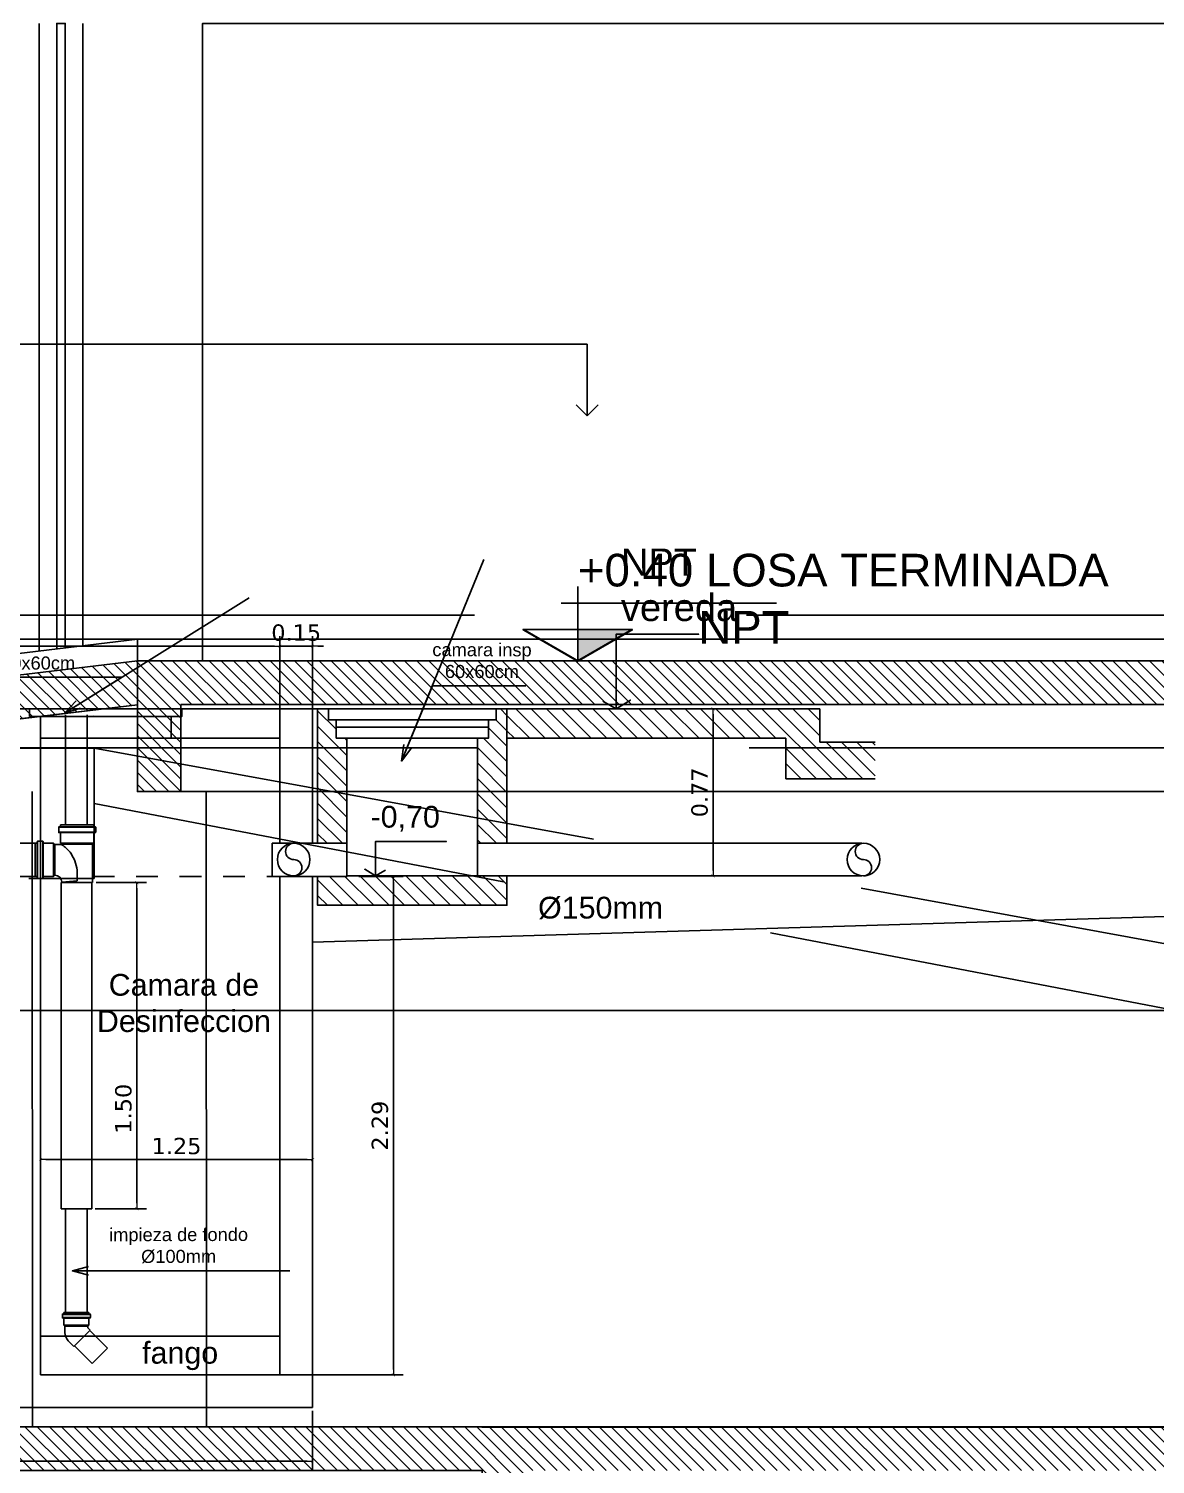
# Model space of a CAD drawing. Header units: metres. Extents: x 126 to 596, y -539 to -70.
# Drawn here: x 340.75 to 345.92, y -400.39 to -393.79 of the extents above; entities that cross this region are included whole.
import ezdxf
from ezdxf import colors
from ezdxf.entities.mleader import LeaderData, LeaderLine
from ezdxf.enums import TextEntityAlignment as Align
from ezdxf.math import Vec2, Vec3

# ---------------------------------------------------------------- set-up
doc = ezdxf.new("R2010")
doc.units = ezdxf.units.M
doc.header["$LTSCALE"] = 10
for name, pattern in [('CONTINUA', [0]), ('HIDDEN', [0.375, 0.25, -0.125]), ('HIDDEN2', [4.7625, 3.175, -1.5875])]:
    doc.linetypes.add(name, pattern=pattern)
for name, color, linetype in [('-SAN 01', 1, 'Continuous'), ('-SAN 02', 2, 'Continuous'), ('-SAN 2', 2, 'Continuous'), ('-SAN accesorios', 1, 'Continuous'), ('-SAN DC', 2, 'Continuous'), ('-SAN DC Accesorios', 1, 'Continuous'), ('-SAN DC caños', 10, 'Continuous'), ('-SAN DC Tx', 2, 'Continuous'), ('-SAN DP Accesorios', 1, 'Continuous'), ('-SAN DP REGISTROS', 2, 'Continuous'), ('-SAN DP Tx', 2, 'Continuous'), ('01', 1, 'Continuous'), ('2', 2, 'Continuous'), ('3', 3, 'Continuous'), ('A- Hatch Hormigon', 255, 'Continuous'), ('A-Aberturas', 2, 'Continuous'), ('A-NIVELES', 1, 'Continuous'), ('A-Pisos', 1, 'Continuous'), ('A-Referencias', 2, 'Continuous'), ('Dr Ejes en bloque', 4, 'Continuous'), ('PISO', 251, 'Continuous'), ('PLUVIAL', 170, 'CONTINUA'), ('Proyeccion', 1, 'HIDDEN'), ('TCOTA', 1, 'Continuous'), ('TigreCad', 2, 'Continuous')]:
    doc.layers.add(name, color=color, linetype=linetype)
doc.layers.add('-SAN AC acotar', color=1, linetype='CONTINUA', lineweight=5)
doc.layers.add('-SAN AC Textos', color=2, linetype='Continuous', lineweight=5)
doc.styles.add('1-100', font='arial.ttf', dxfattribs={"height": 0.15})
doc.styles.add('Arial', font='arial.ttf')
doc.styles.add('COTAS', font='ROMANS.shx', dxfattribs={"width": 0.7})
doc.styles.add('Verdana', font='verdana.ttf')
doc.dimstyles.new('ST-COTA-25', dxfattribs={"dimscale": 0.25, "dimtxt": 0.3, "dimasz": 0.1, "dimexe": 0.18, "dimexo": 0.0625, "dimgap": 0.09, "dimtad": 1, "dimzin": 1, "dimdsep": 46, "dimtxsty": 'Verdana', "dimblk1": 'COTA_N', "dimblk2": 'COTA_N', "dimsah": 1, "dimcen": 0.09, "dimclrd": 8, "dimclre": 8, "dimclrt": 7, "dimadec": 0, "dimazin": 0, "dimtfac": 1, "dimtix": 1, "dimtmove": 0, "dimatfit": 3, "dimldrblk": 'COTA_N', "dimfxl": 0.18, "dimtolj": 1, "dimtzin": 0, "dimarcsym": 0})
doc.dimstyles.get("Standard").update_dxf_attribs({"dimtxt": 0.2, "dimasz": 0.2, "dimexe": 0.18, "dimexo": 0.0625, "dimgap": 0.05, "dimtad": 1, "dimjust": 2, "dimzin": 0, "dimdsep": 46, "dimtxsty": 'Standard', "dimblk": 'OPEN90', "dimcen": 0.12, "dimse1": 1, "dimse2": 1, "dimsd1": 1, "dimadec": 0, "dimazin": 0, "dimtfac": 1, "dimtofl": 0, "dimtmove": 0, "dimatfit": 0, "dimldrblk": 'OPEN90', "dimfxl": 1, "dimtolj": 1, "dimtzin": 0, "dimarcsym": 0})
pattern_1 = [(135, (-1726.16955, -2063.5479), (-0.0353553391, -0.0353553391), [])]

# ---------------------------------------------------------------- blocks, each defined once
blk = doc.blocks.new('niveles')
at = {"layer": 'PISO', "color": 41, "linetype": 'HIDDEN', "true_color": 0xf4ee51}
blk.add_line((572.152, -297.6036), (533.4553, -297.6036), dxfattribs=at)
at = {"layer": 'PISO', "linetype": 'HIDDEN'}
for p, q in [((572.152, -297.7136), (533.4553, -297.7136)), ((572.1651, -298.2136), (533.4553, -298.2136)), ((572.1651, -301.3336), (533.4553, -301.3336))]:
    blk.add_line(p, q, dxfattribs=at)
blk = doc.blocks.new('DDA')
at = {"layer": 'A- Hatch Hormigon', "transparency": 33554687}
h = blk.add_hatch(dxfattribs=at)
h.set_pattern_fill('ANSI31', color=256, scale=0.0125, angle=-90)
h.set_pattern_definition([(315, (0, 26.88116), (0.0280633004, 0.0280633004), [])])
h.paths.add_polyline_path([(339.585, -350.214), (337.9064, -350.214), (337.1002, -350.3106), (337.1017, -350.5119)])
h.paths.add_polyline_path([(341.2454, -350.0148), (341.2456, -349.8136), (337.9094, -350.2136), (339.588, -350.2136)])
h = blk.add_hatch(dxfattribs=at)
h.set_pattern_fill('ANSI31', color=256, scale=0.0125, angle=-90)
h.set_pattern_definition([(315, (0, 26.88116), (0.0280633004, 0.0280633004), [])])
h.paths.add_polyline_path([(342.1673, -349.8133), (341.2456, -349.8133), (341.2453, -350.0647), (341.2453, -350.252), (341.4453, -350.2903), (341.4453, -350.0143), (342.1673, -350.0143)])
h.paths.add_polyline_path([(341.4453, -350.2903), (341.2453, -350.252), (341.2453, -350.4143), (341.4453, -350.4143)])
h.paths.add_polyline_path([(370.6319, -349.8137), (343.2698, -349.8133), (343.2688, -349.8139), (343.2678, -349.8133), (342.1673, -349.8133), (342.1673, -350.0143), (346.3944, -350.0143), (346.3944, -350.4143), (346.5944, -350.4143), (346.5944, -350.0143), (351.6453, -350.0143), (351.6453, -350.4143), (351.8453, -350.4143), (351.8453, -350.0143), (355.3953, -350.0143), (355.3953, -350.4143), (355.5953, -350.4143), (355.5953, -350.0143), (358.0954, -350.0143), (358.0954, -350.4143), (358.2954, -350.4143), (358.2954, -350.0143), (364.8453, -350.0133), (364.8453, -350.4143), (365.0453, -350.4143), (365.0453, -350.0133), (370.6342, -350.0133)])
at = {"color": 5}
blk.add_line((341.2454, -350.0148, -0.002), (337.1017, -350.5119, -0.35), dxfattribs=at)
for points in [[(341.2456, -349.8133), (341.2454, -350.0148), (337.1017, -350.5119), (337.1002, -350.3106), (341.2456, -349.8136)], [(351.6453, -350.0143), (346.5944, -350.0143), (346.5944, -350.4143), (346.3944, -350.4143), (346.3944, -350.0143), (341.4453, -350.0143), (341.4453, -350.4143), (341.2453, -350.4143), (341.2453, -350.0647), (341.2456, -349.8133), (370.6319, -349.8137)]]:
    blk.add_lwpolyline(points, dxfattribs=at)
at = {"color": 1}
blk.add_lwpolyline([(364.8453, -350.4143), (341.2453, -350.4143)], dxfattribs=at)
at = {"layer": '01', "color": 1}
blk.add_lwpolyline([(346.3947, -349.8134), (346.3947, -346.8836), (341.5446, -346.8836), (341.5446, -349.8134)], dxfattribs=at)
at = {"layer": '3'}
for p, q in [((341.2456, -349.7137), (337.0778, -350.2137, -0.35)), ((355.3959, -349.7137, 0), (341.2456, -349.7137))]:
    blk.add_line(p, q, dxfattribs=at)
at = {"layer": 'A-Aberturas'}
for p, q in [((340.7944, -346.8836), (340.7944, -349.7678, 0)), ((340.9944, -346.8836), (340.9944, -349.7438, 0))]:
    blk.add_line(p, q, dxfattribs=at)
at = {"layer": 'A-Aberturas', "elevation": 0}
blk.add_lwpolyline([(340.914, -349.7535), (340.914, -346.8836), (340.8748, -346.8836), (340.8748, -349.7582)], dxfattribs=at)
at = {"layer": 'PLUVIAL'}
blk.add_line((341.0453, -350.0635), (341.0453, -350.0635), dxfattribs=at)
at = {"layer": 'TCOTA'}
blk.add_line((341.2456, -349.8133), (341.2456, -349.7137), dxfattribs=at)
blk = doc.blocks.new('NivelGen')
blk.add_hatch(color=256).paths.add_polyline_path([(0.2515, 0.1452), (0, 0.1452), (0, 0)])
for p, q in [((0, 0), (0, 0.3426)), ((-0.0768, 0.2658), (0.9127, 0.2658))]:
    blk.add_line(p, q)
at = {"const_width": 0.01}
blk.add_lwpolyline([(-0.2515, 0.1452), (0, 0), (0.2515, 0.1452)], dxfattribs=at)
blk.add_lwpolyline([(0, 0), (-0.2515, 0.1452), (0.2515, 0.1452), (0, 0)])
at = {"style": 'COTAS', "width": 0.7}
for tag, p in [('NIVEL', (0.9732, 0.3652)), ('NPT.INT', (0.9732, 0.0475))]:
    blk.add_attdef(tag, text='', height=0.2, dxfattribs=at).set_placement(p, align=Align.RIGHT)
blk = doc.blocks.new('H')
at = {"layer": 'A- Hatch Hormigon', "transparency": 33554687}
h = blk.add_hatch(dxfattribs=at)
h.set_pattern_fill('ANSI31', color=1, scale=0.0125, angle=-90)
h.set_pattern_definition([(315, (-66.36805, 367.439185), (0.0280633004, 0.0280633004), [])])
h.paths.add_polyline_path([(271.0821, -12.9249), (270.7861, -12.9249), (270.7861, -13.1258), (271.0821, -13.1258)])
h.paths.add_polyline_path([(304.265, -12.9249), (271.0821, -12.9249), (271.0821, -13.1258), (276.4612, -13.1258), (276.4605, -15.9258), (286.4612, -15.9258), (286.4612, -13.1249), (304.265, -13.1249)])
h.paths.add_polyline_path([(280.7611, -12.9259), (281.3934, -12.9259), (281.3934, -12.9639), (280.7268, -12.9639), (280.7268, -12.9259)], flags=16)
h.paths.add_polyline_path([(276.6605, -13.1258), (281.3609, -13.1258), (281.3609, -15.7258), (276.6605, -15.7258)], flags=16)
h.paths.add_polyline_path([(281.5267, -12.9639), (281.5267, -12.9259), (282.1607, -12.9259), (282.1607, -12.9258), (282.1932, -12.9258), (282.1932, -12.9639)], flags=16)
h.paths.add_polyline_path([(281.5609, -13.1266), (286.2612, -13.1266), (286.2612, -15.7258), (281.5609, -15.7258)], flags=16)
h.paths.add_polyline_path([(277.8259, -14.7731), (280.531, -14.7731), (280.531, -13.9196), (277.8259, -13.9196)], flags=8)
at = {"layer": '-SAN AC Textos'}
blk.add_line((276.4605, -12.9258, 0), (280.7611, -12.9259, 0), dxfattribs=at)
at = {"color": 5}
blk.add_lwpolyline([(270.7861, -12.9249), (304.265, -12.9249), (304.265, -13.1249), (286.4612, -13.1249), (286.4612, -15.9258), (276.4605, -15.9258), (276.4612, -13.1258), (270.7861, -13.1258), (270.7861, -12.9249)], dxfattribs=at)
at = {"layer": '2'}
for p, q in [((274.3939, -10.0052), (274.3953, -12.9251, 0)), ((275.1939, -10.0052), (275.1953, -12.9252, 0))]:
    blk.add_line(p, q, dxfattribs=at)
at = {"layer": 'Proyeccion'}
for p, q in [((274.6786, -9.8052), (271.1724, -9.8052)), ((291.7288, -12.9199, 0), (274.6786, -9.8052)), ((274.6786, -9.8052), (274.6786, -10.4052)), ((280.2426, -11.1249), (274.6786, -10.0598)), ((274.6786, -10.4052), (274.3786, -10.4052))]:
    blk.add_line(p, q, dxfattribs=at)
at = {"layer": 'A-NIVELES'}
ref = blk.add_blockref('NivelGen', (276.9008, -9.4052), dxfattribs=at)
ref.add_attrib('NIVEL', '+0.40 LOSA TERMINADA', dxfattribs={"layer": '0', "height": 0.15, "style": 'Arial'}).set_placement((279.3409, -9.0626), align=Align.RIGHT)
ref.add_attrib('NPT.INT', 'NPT', dxfattribs={"layer": '0', "height": 0.15, "style": 'Arial'}).set_placement((277.874, -9.3249), align=Align.RIGHT)
blk = doc.blocks.new('_Open90')
at = {"color": 0, "linetype": 'ByBlock', "lineweight": -2}
for p, q in [((0, 0), (-1, 0)), ((-0.5, 0.5), (0, 0)), ((0, 0), (-0.5, -0.5))]:
    blk.add_line(p, q, dxfattribs=at)
blk = doc.blocks.new('COTA_N')
for p, q in [((-1, 0), (0, 0)), ((0, 0.5), (0, -0.5))]:
    blk.add_line(p, q)
at = {"color": 3, "const_width": 0.065}
blk.add_lwpolyline([(0.14, 0.14), (0.28, 0.28), (0, 0), (-0.14, -0.14), (-0.28, -0.28)], dxfattribs=at)
blk = doc.blocks.new('*D1064')
at = {"layer": '-SAN AC acotar', "color": 8, "lineweight": -2, "transparency": 16777216}
for p, q in [((460.3291, -11.5212), (460.3291, -11.8813)), ((464.9291, -11.6056), (464.9291, -11.8813)), ((460.3541, -11.8363), (464.9041, -11.8363))]:
    blk.add_line(p, q, dxfattribs=at)
at = {"layer": 'Defpoints', "color": 0, "transparency": 16777216}
for p in [(460.3291, -11.5056), (464.9291, -11.59), (464.9291, -11.8363)]:
    blk.add_point(p, dxfattribs=at)
at = {"layer": '-SAN AC acotar', "color": 8, "lineweight": -2, "transparency": 16777216, "xscale": 0.025, "yscale": 0.025, "zscale": 0.025, "rotation": 180}
blk.add_blockref('COTA_N', (460.3291, -11.8363), dxfattribs=at)
at = {"layer": '-SAN AC acotar', "color": 8, "lineweight": -2, "transparency": 16777216, "xscale": 0.025, "yscale": 0.025, "zscale": 0.025}
blk.add_blockref('COTA_N', (464.9291, -11.8363), dxfattribs=at)
at = {"layer": '-SAN AC acotar', "transparency": 16777216, "insert": (462.6291, -11.7748), "char_height": 0.075, "attachment_point": 5, "style": 'Verdana'}
blk.add_mtext('\\A1;4.60', dxfattribs=at)
blk = doc.blocks.new('*D1066')
at = {"layer": '-SAN AC acotar', "color": 8, "lineweight": -2, "transparency": 16777216}
for p, q in [((465.1421, -9.1495), (465.3455, -9.1495)), ((465.3005, -11.415), (465.3005, -9.1745)), ((464.5641, -11.44), (465.3455, -11.44))]:
    blk.add_line(p, q, dxfattribs=at)
at = {"layer": 'Defpoints', "color": 0, "transparency": 16777216}
for p in [(465.1265, -9.1495), (465.3005, -9.1495), (464.5485, -11.44)]:
    blk.add_point(p, dxfattribs=at)
at = {"layer": '-SAN AC acotar', "color": 8, "lineweight": -2, "transparency": 16777216, "xscale": 0.025, "yscale": 0.025, "zscale": 0.025}
for p, rotation in [((465.3005, -9.1495), 90), ((465.3005, -11.44), 270)]:
    blk.add_blockref('COTA_N', p, dxfattribs=dict(at, rotation=rotation))
at = {"layer": '-SAN AC acotar', "transparency": 16777216, "insert": (465.239, -10.2947), "char_height": 0.075, "attachment_point": 5, "rotation": 90, "style": 'Verdana'}
blk.add_mtext('\\A1;2.29', dxfattribs=at)
blk = doc.blocks.new('*D1070')
at = {"layer": '-SAN AC acotar', "color": 8, "lineweight": -2, "transparency": 16777216}
for p, q in [((466.1783, -8.3793), (466.8143, -8.3793)), ((466.7693, -9.1222), (466.7693, -8.4043)), ((466.0014, -9.1472), (466.8143, -9.1472))]:
    blk.add_line(p, q, dxfattribs=at)
at = {"layer": 'Defpoints', "color": 0, "transparency": 16777216}
for p in [(466.1626, -8.3793), (466.7693, -8.3793), (465.9858, -9.1472)]:
    blk.add_point(p, dxfattribs=at)
at = {"layer": '-SAN AC acotar', "color": 8, "lineweight": -2, "transparency": 16777216, "xscale": 0.025, "yscale": 0.025, "zscale": 0.025}
for p, rotation in [((466.7693, -8.3793), 90), ((466.7693, -9.1472), 270)]:
    blk.add_blockref('COTA_N', p, dxfattribs=dict(at, rotation=rotation))
at = {"layer": '-SAN AC acotar', "transparency": 16777216, "insert": (466.7078, -8.7632), "char_height": 0.075, "attachment_point": 5, "rotation": 90, "style": 'Verdana'}
blk.add_mtext('\\A1;0.77', dxfattribs=at)
blk = doc.blocks.new('*D1071')
at = {"layer": '-SAN AC acotar', "color": 8, "lineweight": -2, "transparency": 16777216}
for p, q in [((460.4791, -9.4897), (460.4791, -8.0462)), ((464.7791, -8.4987), (464.7791, -8.0462)), ((460.5041, -8.0912), (464.7541, -8.0912))]:
    blk.add_line(p, q, dxfattribs=at)
at = {"layer": 'Defpoints', "color": 0, "transparency": 16777216}
for p in [(464.7791, -8.0912), (464.7791, -8.5143), (460.4791, -9.5053)]:
    blk.add_point(p, dxfattribs=at)
at = {"layer": '-SAN AC acotar', "color": 8, "lineweight": -2, "transparency": 16777216, "xscale": 0.025, "yscale": 0.025, "zscale": 0.025, "rotation": 180}
blk.add_blockref('COTA_N', (460.4791, -8.0912), dxfattribs=at)
at = {"layer": '-SAN AC acotar', "color": 8, "lineweight": -2, "transparency": 16777216, "xscale": 0.025, "yscale": 0.025, "zscale": 0.025}
blk.add_blockref('COTA_N', (464.7791, -8.0912), dxfattribs=at)
at = {"layer": '-SAN AC acotar', "transparency": 16777216, "insert": (462.6291, -8.0296), "char_height": 0.075, "attachment_point": 5, "style": 'Verdana'}
blk.add_mtext('\\A1;4.30', dxfattribs=at)
blk = doc.blocks.new('ter75p')
at = {"layer": '-SAN accesorios'}
for p, q in [((-45.5, 80.2), (-45.5, 67.8)), ((-44.5, 81.2), (-41.7, 81.2)), ((44.5, 80.2), (-44.5, 80.2)), ((40.7, 86), (-40.7, 86)), ((-40.7, 86), (-40.7, 82.2)), ((40.7, 81.2), (-40.7, 81.2)), ((40.7, 86), (40.7, 82.2)), ((44.5, 81.2), (41.7, 81.2)), ((45.5, 80.2), (45.5, 67.8)), ((44.5, 67.8), (-44.5, 67.8)), ((-44.5, 66.8), (-41.7, 66.8)), ((40.7, 66.8), (-40.7, 66.8)), ((-40.7, 65.8), (-40.7, 41.1)), ((40.7, 41.1), (-40.7, 41.1)), ((-40.7, 41.1), (-37.8, 38.2)), ((37.7, 38.2), (-37.8, 38.2)), ((-37.8, 38.2), (-37.8, -56)), ((40.7, 41.1), (37.7, 38.2)), ((37.7, 38.2), (37.7, 37)), ((40.7, 65.8), (40.7, 41.1)), ((44.5, 66.8), (41.7, 66.8)), ((58.1, 40.7), (55.2, 37.7)), ((55.2, -37.8), (55.2, 37.7)), ((58.1, -40.7), (58.1, 40.7)), ((82.7, 40.7), (58.1, 40.7)), ((83.7, 44.5), (83.7, 41.7)), ((83.7, -40.7), (83.7, 40.7)), ((97.2, 45.5), (84.7, 45.5)), ((84.7, -44.5), (84.7, 44.5)), ((97.2, -44.5), (97.2, 44.5)), ((98.2, 44.5), (98.2, 41.7)), ((98.2, -40.7), (98.2, 40.7)), ((103, 40.7), (99.2, 40.7)), ((103, -40.7), (103, 40.7)), ((0, -25.4), (0, -51.8)), ((37.7, -56), (-37.8, -56)), ((37.7, -54.8), (0, -51.8)), ((37.7, -54.8), (37.7, -56)), ((55.2, -37.8), (54.8, -37.8)), ((58.1, -40.7), (55.2, -37.8)), ((82.7, -40.7), (58.1, -40.7)), ((83.7, -44.5), (83.7, -41.7)), ((97.2, -45.5), (84.7, -45.5)), ((98.2, -44.5), (98.2, -41.7)), ((103, -40.7), (99.2, -40.7))]:
    blk.add_line(p, q, dxfattribs=at)
blk.add_lwpolyline([(37.7, 37, 0.083738), (17.7, 18.7, 0.124028), (0, -25.4)], format="xyb", dxfattribs=at)
for centre, radius, start, end in [((-44.5, 80.2), 1, 90, 180), ((-41.7, 82.2), 1, 270, 0), ((41.7, 82.2), 1, 180, 270), ((44.5, 80.2), 1, 0, 90), ((-44.5, 67.8), 1, 180, 270), ((-41.7, 65.8), 1, 0, 90), ((55.2, -164.9), 202.7, 90, 94.9334), ((41.7, 65.8), 1, 90, 180), ((44.5, 67.8), 1, 270, 0), ((82.7, 41.7), 1, 270, 0), ((84.7, 44.5), 1, 90, 180), ((97.2, 44.5), 1, 0, 90), ((99.2, 41.7), 1, 180, 270), ((54.8, -54.8), 17, 90, 180), ((82.7, -41.7), 1, 0, 90), ((84.7, -44.5), 1, 180, 270), ((97.2, -44.5), 1, 270, 0), ((99.2, -41.7), 1, 90, 180)]:
    blk.add_arc(centre, radius, start, end, dxfattribs=at)
blk = doc.blocks.new('vbaonr')
at = {"layer": '-SAN DC Tx'}
blk.add_circle((2193.63, 2054.4757), 0.075, dxfattribs=at)
for centre, start, end in [((2193.63, 2054.5132), 90, 270), ((2193.63, 2054.4382), 270, 90)]:
    blk.add_arc(centre, 0.0375, start, end, dxfattribs=at)
blk = doc.blocks.new('*D1096')
at = {"layer": '-SAN AC acotar', "color": 8, "lineweight": -2, "transparency": 16777216}
for p, q in [((463.9341, -9.1781), (464.1669, -9.1781)), ((464.1219, -10.6514), (464.1219, -9.2031)), ((463.9306, -10.6764), (464.1669, -10.6764))]:
    blk.add_line(p, q, dxfattribs=at)
at = {"layer": 'Defpoints', "color": 0, "transparency": 16777216}
for p in [(463.9185, -9.1781), (464.1219, -9.1781), (463.9149, -10.6764)]:
    blk.add_point(p, dxfattribs=at)
at = {"layer": '-SAN AC acotar', "color": 8, "lineweight": -2, "transparency": 16777216, "xscale": 0.025, "yscale": 0.025, "zscale": 0.025}
for p, rotation in [((464.1219, -9.1781), 90), ((464.1219, -10.6764), 270)]:
    blk.add_blockref('COTA_N', p, dxfattribs=dict(at, rotation=rotation))
at = {"layer": '-SAN AC acotar', "transparency": 16777216, "insert": (464.0603, -10.2169), "char_height": 0.075, "attachment_point": 5, "rotation": 90, "style": 'Verdana'}
blk.add_mtext('\\A1;1.50', dxfattribs=at)
blk = doc.blocks.new('*D1073')
at = {"layer": '-SAN AC acotar', "color": 8, "lineweight": -2, "transparency": 16777216}
for p, q in [((463.6791, -10.722), (463.6791, -10.4056)), ((464.9291, -10.682), (464.9291, -10.4056)), ((464.9041, -10.4506), (463.7041, -10.4506))]:
    blk.add_line(p, q, dxfattribs=at)
at = {"layer": 'Defpoints', "color": 0, "transparency": 16777216}
for p in [(463.6791, -10.4506), (463.6791, -10.7376), (464.9291, -10.6976)]:
    blk.add_point(p, dxfattribs=at)
at = {"layer": '-SAN AC acotar', "color": 8, "lineweight": -2, "transparency": 16777216, "xscale": 0.025, "yscale": 0.025, "zscale": 0.025, "rotation": 180}
blk.add_blockref('COTA_N', (463.6791, -10.4506), dxfattribs=at)
at = {"layer": '-SAN AC acotar', "color": 8, "lineweight": -2, "transparency": 16777216, "xscale": 0.025, "yscale": 0.025, "zscale": 0.025}
blk.add_blockref('COTA_N', (464.9291, -10.4506), dxfattribs=at)
at = {"layer": '-SAN AC acotar', "transparency": 16777216, "insert": (464.3041, -10.389), "char_height": 0.075, "attachment_point": 5, "style": 'Verdana'}
blk.add_mtext('\\A1;1.25', dxfattribs=at)
blk = doc.blocks.new('j4r75p')
at = {"layer": '-SAN DC Accesorios'}
for p, q in [((-26.7, 26.7), (-45.4, 8)), ((-45.4, 8), (8, -45.4)), ((21.1, 37.7), (0, 37.7)), ((21.1, 37.7), (24.3, 40.9)), ((21.1, -37.8), (21.1, 37.7)), ((24.3, 40.9), (24.3, -41)), ((46.3, 40.9), (24.3, 40.9)), ((47.2, -41), (47.2, 40.9)), ((47.3, 41.9), (47.5, 44.8)), ((59.3, 45.7), (48.5, 45.7)), ((48.5, -44.7), (48.5, 44.7)), ((59.3, 44.7), (59.3, -44.7)), ((60.5, 41.6), (60.3, 44.8)), ((60.6, 40.7), (60.6, -40.7)), ((65.5, 40.7), (61.5, 40.7)), ((65.5, 40.7), (65.5, -40.7)), ((15.6, -37.8), (8, -45.4)), ((21.1, -37.8), (15.6, -37.8)), ((21.1, -37.8), (24.3, -41)), ((46.3, -41), (24.3, -41)), ((47.3, -41.9), (47.5, -44.8)), ((59.3, -45.7), (48.5, -45.7)), ((60.5, -41.6), (60.3, -44.8)), ((65.5, -40.7), (61.5, -40.7))]:
    blk.add_line(p, q, dxfattribs=at)
for centre, radius, start, end in [((0, 0), 37.7, 90, 135), ((46.3, 42), 1, 270, 355), ((48.5, 44.7), 1, 90, 175), ((59.3, 44.7), 1, 5, 90), ((61.5, 41.7), 1, 185, 270), ((46.3, -41.9), 1, 5, 90), ((48.5, -44.7), 1, 185, 270), ((59.3, -44.7), 1, 270, 355), ((61.5, -41.7), 1, 90, 175)]:
    blk.add_arc(centre, radius, start, end, dxfattribs=at)
blk = doc.blocks.new('*D1075')
at = {"layer": '-SAN AC acotar', "color": 8, "lineweight": -2, "transparency": 16777216}
for p, q in [((464.7791, -8.5336), (464.7791, -8.0462)), ((464.9291, -8.4084), (464.9291, -8.0462)), ((464.7541, -8.0912), (464.7291, -8.0912)), ((464.9291, -8.0912), (464.7791, -8.0912)), ((464.9541, -8.0912), (464.9791, -8.0912))]:
    blk.add_line(p, q, dxfattribs=at)
at = {"layer": 'Defpoints', "color": 0, "transparency": 16777216}
for p in [(464.7791, -8.0912), (464.9291, -8.424), (464.7791, -8.5493)]:
    blk.add_point(p, dxfattribs=at)
at = {"layer": '-SAN AC acotar', "color": 8, "lineweight": -2, "transparency": 16777216, "xscale": 0.025, "yscale": 0.025, "zscale": 0.025}
blk.add_blockref('COTA_N', (464.7791, -8.0912), dxfattribs=at)
at = {"layer": '-SAN AC acotar', "color": 8, "lineweight": -2, "transparency": 16777216, "xscale": 0.025, "yscale": 0.025, "zscale": 0.025, "rotation": 180}
blk.add_blockref('COTA_N', (464.9291, -8.0912), dxfattribs=at)
at = {"layer": '-SAN AC acotar', "transparency": 16777216, "insert": (464.8541, -8.0296), "char_height": 0.075, "attachment_point": 5, "style": 'Verdana'}
blk.add_mtext('\\A1;0.15', dxfattribs=at)
blk = doc.blocks.new('CAMARA SEPTICA 100')
at = {"layer": '-SAN DP Accesorios'}
h = blk.add_hatch(dxfattribs=at)
h.set_pattern_fill('_USER', color=256, scale=0.05, angle=135, style=0, pattern_type=0)
h.set_pattern_definition(pattern_1)
h.paths.add_polyline_path([(465.0874, -8.5143), (465.0374, -8.5143), (465.0374, -8.4643), (465.0374, -8.4293), (465.0024, -8.4293), (465.0024, -8.3793), (464.9524, -8.3793), (464.9524, -8.9972), (465.0874, -8.9972)])
h.paths.add_polyline_path([(465.8224, -8.3793), (465.7724, -8.3793), (465.7724, -8.4293), (465.7374, -8.4293), (465.7374, -8.4643), (465.7374, -8.5143), (465.6874, -8.5143), (465.6874, -8.9972), (465.8224, -8.9972)])
h.paths.add_polyline_path([(465.0874, -9.1495), (464.9524, -9.1495), (464.9524, -9.2822), (465.8224, -9.2822), (465.8224, -9.1472), (465.0874, -9.1472)])
h = blk.add_hatch(dxfattribs=at)
h.set_pattern_fill('_USER', color=256, scale=0.05, angle=135, style=0, pattern_type=0)
h.set_pattern_definition(pattern_1)
h.paths.add_polyline_path([(467.5149, -8.7012), (467.5149, -8.5328), (467.2594, -8.5328), (467.2594, -8.3793), (465.8224, -8.3793), (465.8224, -8.5143), (467.1045, -8.5143), (467.1045, -8.7012)])
at = {"layer": '-SAN 01'}
for p, q in [((463.7939, -8.4069), (463.7939, -8.9124)), ((463.8939, -8.4069), (463.8939, -8.9124)), ((463.7939, -10.6764), (463.7939, -11.1532)), ((463.8939, -10.6764), (463.8939, -11.1532)), ((463.6791, -11.262), (464.7791, -11.262))]:
    blk.add_line(p, q, dxfattribs=at)
at = {"layer": '-SAN 01', "linetype": 'HIDDEN', "ltscale": 0.02}
blk.add_line((463.9185, -9.1495), (464.9291, -9.1495), dxfattribs=at)
at = {"layer": '-SAN 02'}
for p, q in [((463.6791, -8.5143), (463.6791, -8.4143)), ((464.9291, -8.3793), (464.9291, -8.9972)), ((464.9524, -8.3793), (467.2594, -8.3793)), ((465.0374, -8.4643), (465.0374, -8.4293)), ((465.7374, -8.4643), (465.7374, -8.4293)), ((463.6791, -8.5143), (463.6791, -11.44)), ((463.6791, -8.5143), (463.6791, -8.5143)), ((464.7791, -8.5143), (464.7791, -8.9972)), ((465.6874, -9.0766), (465.6874, -8.5143)), ((463.553, -8.9972), (463.6551, -8.9972)), ((463.5495, -9.1495), (463.6551, -9.1495)), ((464.7791, -9.1495), (464.7791, -11.44)), ((463.7737, -9.1781), (463.7737, -10.6764)), ((463.9149, -9.1781), (463.9149, -10.6764)), ((463.7737, -10.6764), (463.9149, -10.6764)), ((464.7791, -11.44), (463.6791, -11.44))]:
    blk.add_line(p, q, dxfattribs=at)
at = {"layer": '-SAN 02', "linetype": 'CONTINUA', "ltscale": 0.5}
for p, q in [((465.0874, -8.9972), (464.7436, -8.9972)), ((464.7436, -9.1495), (464.7436, -8.9972)), ((465.6874, -8.9972), (467.4538, -8.9972)), ((465.088, -9.1495), (464.7436, -9.1495)), ((465.6874, -9.1472), (467.4538, -9.1472))]:
    blk.add_line(p, q, dxfattribs=at)
at = {"layer": '-SAN 02'}
for points in [[(463.6291, -8.4143), (464.3291, -8.4143), (464.3291, -8.3793), (463.6291, -8.3793)], [(465.0874, -8.5143), (465.0874, -9.1472), (465.6874, -9.1472), (465.6874, -8.5143)]]:
    blk.add_lwpolyline(points, close=True, dxfattribs=at)
for points in [[(465.8224, -8.3793), (464.9524, -8.3793), (464.9524, -8.9972)], [(465.8224, -8.9972), (465.8224, -8.3793)], [(464.9524, -9.1495), (464.9524, -9.2822), (465.8224, -9.2822), (465.8224, -9.1472)]]:
    blk.add_lwpolyline(points, dxfattribs=at)
at = {"layer": '-SAN DC'}
for p, q in [((465.0874, -9.0766), (465.0874, -8.5143)), ((464.9291, -11.59), (464.9291, -9.1495)), ((460.3291, -11.59), (464.9291, -11.59))]:
    blk.add_line(p, q, dxfattribs=at)
for points in [[(466.3242, -8.3793), (466.3242, -8.0367), (466.704, -8.0367), (466.3242, -8.0367), (466.3242, -8.3793), (466.39, -8.339), (466.3242, -8.3793), (466.263, -8.3443)], [(463.4291, -8.3793), (464.2791, -8.3793)], [(465.2182, -9.1472), (465.2182, -8.9894), (465.5444, -8.9894), (465.2182, -8.9894), (465.2182, -9.1472), (465.1689, -9.1169), (465.2182, -9.1472), (465.2642, -9.1209)]]:
    blk.add_lwpolyline(points, dxfattribs=at)
for points in [[(465.0024, -8.4293), (465.7724, -8.4293), (465.7724, -8.3793), (465.0024, -8.3793)], [(465.0374, -8.5143), (465.7374, -8.5143), (465.7374, -8.4643), (465.0374, -8.4643)]]:
    blk.add_lwpolyline(points, close=True, dxfattribs=at)
at = {"layer": '-SAN DC Accesorios'}
blk.add_lwpolyline([(464.2791, -8.5143), (463.6791, -8.5143)], dxfattribs=at)
at = {"layer": '-SAN DC caños', "linetype": 'HIDDEN2'}
for p, q in [((463.9876, -11.3178), (463.9059, -11.2361)), ((463.9168, -11.3885), (463.8352, -11.3068)), ((463.9876, -11.3178), (463.9168, -11.3885))]:
    blk.add_line(p, q, dxfattribs=at)
at = {"layer": '-SAN DC Tx'}
for p, q in [((467.2594, -8.3793), (467.2594, -8.5328)), ((465.8224, -8.5143), (467.1045, -8.5143)), ((467.1045, -8.5143), (467.1045, -8.7012)), ((467.2594, -8.5328), (467.5149, -8.5328)), ((467.1045, -8.7012), (467.5149, -8.7012))]:
    blk.add_line(p, q, dxfattribs=at)
at = {"layer": '-SAN DP REGISTROS'}
for p, q in [((464.2791, -8.5143), (464.2791, -8.4143)), ((464.3291, -8.3793), (464.9291, -8.3793)), ((464.9291, -8.3793), (464.9524, -8.3793)), ((464.2791, -8.5143), (464.7791, -8.5143))]:
    blk.add_line(p, q, dxfattribs=at)
at = {"layer": '-SAN 01', "xscale": -0.001870960848464165, "yscale": 0.001870960848464165, "zscale": 0.001870960848965418}
blk.add_blockref('ter75p', (463.8478, -9.0733), dxfattribs=at)
at = {"layer": '-SAN DP REGISTROS', "color": 1}
for p in [(-1728.7876, -2063.5479), (-1726.1696, -2063.5479)]:
    blk.add_blockref('vbaonr', p, dxfattribs=at)
at = {"layer": 'TigreCad', "xscale": 0.001407143712867764, "yscale": 0.001407143712867764, "zscale": 0.001407143712867764, "rotation": 90}
blk.add_blockref('j4r75p', (463.8439, -11.2454), dxfattribs=at)
at = {"layer": '-SAN 2', "insert": (466.3463, -7.6426), "char_height": 0.125, "width": 0.264119, "attachment_point": 1, "style": 'Arial'}
blk.add_mtext('NPT\\Pvereda', dxfattribs=at)
at = {"layer": '-SAN DC Tx', "char_height": 0.06, "width": 1.369063, "attachment_point": 8, "style": 'Arial'}
for s, insert, rotation in [('\\A1;camara insp \\P60x60cm', (465.7075, -8.2387), 359.87453), ('\\A1;acceso 60x60cm', (463.5239, -8.2001), 0.12547), ('\\A1;impieza de fondo\\P%%C100mm', (464.3139, -10.9276), 0.12547)]:
    blk.add_mtext(s, dxfattribs=dict(at, insert=insert, rotation=rotation))
at = {"layer": '-SAN DC Tx', "char_height": 0.1, "width": 1.575827, "style": 'Arial'}
for s, insert, attachment_point in [('-0,70', (465.1957, -8.8253), 1), ('%%C150mm', (465.9654, -9.243), 1), ('\\A1;Camara de\\PDesinfeccion', (464.338, -9.5977), 2), ('fango', (464.3208, -11.2884), 2)]:
    blk.add_mtext(s, dxfattribs=dict(at, insert=insert, attachment_point=attachment_point))
at = {"layer": '-SAN AC acotar'}
for base, p1, p2, picture, middle in [((464.7791, -8.0912), (460.4791, -9.5053), (464.7791, -8.5143), '*D1071', (462.6291, -8.0296)), ((464.9291, -11.8363), (460.3291, -11.5056), (464.9291, -11.59), '*D1064', (462.6291, -11.7748))]:
    dim = blk.add_linear_dim(base=base, p1=p1, p2=p2, dimstyle='ST-COTA-25', dxfattribs=at)
    dim.commit()
    dim.dimension.update_dxf_attribs({"geometry": picture, "text_midpoint": middle})
for base, p1, p2, angle, picture, middle in [((464.7791, -8.0912), (464.9291, -8.424), (464.7791, -8.5493), 180, '*D1075', (464.8541, -8.0296)), ((466.7693, -8.3793), (465.9858, -9.1472), (466.1626, -8.3793), 90, '*D1070', (466.7078, -8.7632)), ((465.3005, -9.1495), (464.5485, -11.44), (465.1265, -9.1495), 90, '*D1066', (465.239, -10.2947)), ((463.6791, -10.4506), (464.9291, -10.6976), (463.6791, -10.7376), 180, '*D1073', (464.3041, -10.389))]:
    dim = blk.add_linear_dim(base=base, p1=p1, p2=p2, angle=angle, dimstyle='ST-COTA-25', dxfattribs=at)
    dim.commit()
    dim.dimension.update_dxf_attribs({"geometry": picture, "text_midpoint": middle})
dim = blk.add_linear_dim(base=(464.1219, -9.1781), p1=(463.9149, -10.6764), p2=(463.9185, -9.1781), angle=90, dimstyle='ST-COTA-25', dxfattribs=at)
dim.commit()
dim.dimension.update_dxf_attribs({"geometry": '*D1096', "text_midpoint": (464.1219, -10.2169), "dimtype": 128})
at = {"layer": '-SAN DP Tx'}
for points in [[(463.7896, -8.3991), (464.0532, -8.2346), (463.3402, -8.2346)], [(465.3383, -8.6194), (465.4799, -8.2731), (465.9096, -8.2731)], [(463.8254, -10.9621), (463.9923, -10.9621), (464.6425, -10.9621)]]:
    blk.add_leader(points, dimstyle='Standard', override={"dimscale": 0.5, "dimtxt": 0.2, "dimasz": 0.15, "dimexe": 0, "dimexo": 0, "dimgap": 0.1, "dimtih": 0, "dimtoh": 0, "dimcen": 0.1, "dimse1": 1, "dimse2": 1, "dimclrd": 2, "dimclre": 256, "dimtix": 1, "dimtofl": 1, "dimtmove": 2, "dimldrblk": 'Open30'}, dxfattribs=at)

msp = doc.modelspace()

# ---------------------------------------------------------------- linework, layer by layer
at = {"layer": 'A-Pisos', "elevation": 0}
msp.add_lwpolyline([(365.0634, -397.2951), (342.0502, -397.9864)], dxfattribs=at)

# ---------------------------------------------------------------- block references
at = {"layer": '-SAN DP Accesorios'}
msp.add_blockref('CAMARA SEPTICA 100', (-122.8789, -388.5355, 0), dxfattribs=at)
for name, p in [('DDA', (0, -46.8812, 0)), ('H', (66.368, -387.2899, 0))]:
    msp.add_blockref(name, p)
at = {"layer": 'Dr Ejes en bloque'}
msp.add_blockref('niveles', (-195.608, -98.8812, 0), dxfattribs=at)

# ---------------------------------------------------------------- leaders
at = {"layer": 'A-Referencias', "linetype": 'Continuous', "ltscale": 0.5}
ml = msp.add_multileader_mtext('Standard', dxfattribs=at)
ml.set_content('MURO CIERRE  DE ESTACIONAMIENTO LADO RAMPA\\PDE LADRILLOS HUECOS + REVOCADO A AMBOS LADOS\\P\\pxi-3,l4,t4;+^ITEXTURADO COLOR A DEFINIR.\\P+^I', color=3, style='1-100')
ml.set_leader_properties(color=1)
ml.set_arrow_properties(name='OPEN90')
ml.build(insert=Vec2(0, 0))
ml.multileader.update_dxf_attribs({"text_left_attachment_type": 2, "text_right_attachment_type": 2, "dogleg_length": 0.05, "arrow_head_size": 0.1})
ctx = ml.context
ctx.base_point, ctx.char_height, ctx.arrow_head_size, ctx.landing_gap_size, ctx.plane_origin = Vec3(330.3963, -395.2394, 0), 0.15, 0.1, 0.025, Vec3(338.642, -395.2394, 0)
ctx.left_attachment, ctx.right_attachment, ctx.text_align_type = 2, 2, 2
notes = []
notes.append((ctx, [(0, (1, 1, 0), (343.3121, -395.2394, 0), (-1, 0), 7.216, [(0, [(343.3121, -395.5678, 0)], 0, [])])]))
ctx.mtext.insert, ctx.mtext.width, ctx.mtext.alignment, ctx.mtext.flow_direction = Vec3(336.0711, -394.7854, 0), 7.574949, 3, 5
ml = msp.add_multileader_mtext('Standard', dxfattribs=at)
ml.set_content('PISO DE ESTACIONAMIENTO EN HoAo\\PTERMINACIÓN DE PISO LLANEADO MECÁNICO\\PCON PAVIDUR', color=3, style='1-100')
ml.set_leader_properties(color=1)
ml.set_arrow_properties(name='OPEN90')
ml.build(insert=Vec2(0, 0))
ml.multileader.update_dxf_attribs({"text_left_attachment_type": 2, "text_right_attachment_type": 2, "dogleg_length": 0.05, "arrow_head_size": 0.1})
ctx = ml.context
ctx.base_point, ctx.char_height, ctx.arrow_head_size, ctx.landing_gap_size, ctx.plane_origin = Vec3(331.3388, -398.3015, 0), 0.15, 0.1, 0.025, Vec3(338.7745, -398.3015, 0)
ctx.left_attachment, ctx.right_attachment, ctx.text_align_type = 2, 2, 2
notes.append((ctx, [(0, (1, 1, 0), (349.6648, -398.3015, 0), (-1, 0), 13.5514, [(0, [(349.6648, -400.365, 0)], 0, [])])]))
ctx.mtext.insert, ctx.mtext.width, ctx.mtext.alignment, ctx.mtext.flow_direction = Vec3(336.0884, -397.9536, 0), 4.724591, 3, 5
for ctx, leaders in notes:
    for number, flags, end, landing, length, lines in leaders:
        leader = LeaderData()
        leader.index, (leader.has_last_leader_line, leader.has_dogleg_vector, leader.attachment_direction) = number, flags
        leader.last_leader_point, leader.dogleg_vector, leader.dogleg_length = Vec3(end), Vec3(landing), length
        for number, points, colour, breaks in lines:
            line = LeaderLine()
            line.index, line.vertices, line.color, line.breaks = number, Vec3.list(points), colors.encode_raw_color(colour), breaks
            leader.lines.append(line)
        ctx.leaders.append(leader)

doc.saveas('drawing.dxf')
